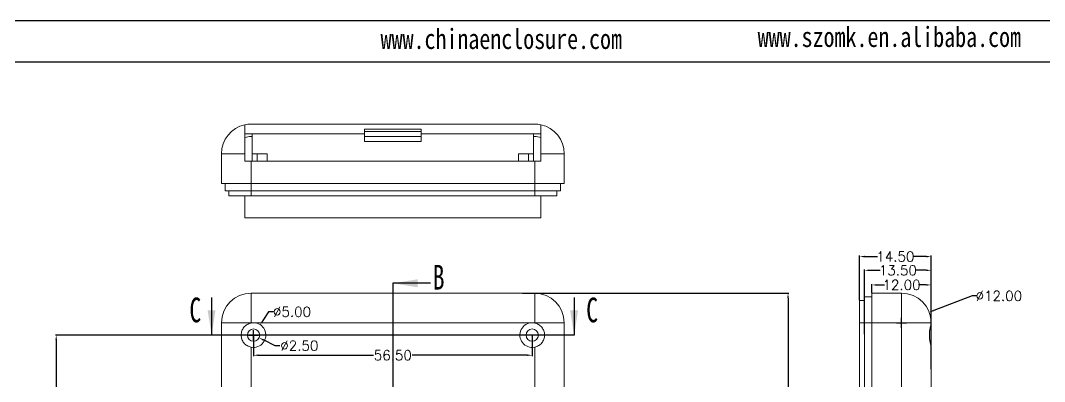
# Model space of a CAD drawing. Header units: inches. Extents: x 1209 to 2667, y 1126 to 1477.
# Drawn here: x 1317.7 to 1525.3, y 1403.6 to 1476.8 of the extents above; entities that cross this region are included whole.
import ezdxf

# ---------------------------------------------------------------- set-up
doc = ezdxf.new("R2010")
doc.units = ezdxf.units.IN
doc.header["$LTSCALE"] = 15
doc.linetypes.add('PHANTOM', pattern=[12.7, 6.35, -1.27, 1.27, -1.27, 1.27, -1.27])
doc.layers.add('文字', color=81, linetype='Continuous')
doc.styles.add('SLDTEXTSTYLE6', font='TXT', dxfattribs={"width": 0.7})
doc.styles.get("Standard").update_dxf_attribs({"font": 'txt', "bigfont": 'gbcbig.shx'})
doc.styles.add('宋体', font='', dxfattribs={"width": 0.8, "height": 3.5})
doc.styles.get('宋体').set_extended_font_data('SimSun')
doc.dimstyles.new('2.5', dxfattribs={"dimtxt": 2, "dimasz": 1, "dimexe": 0.18, "dimexo": 0.0625, "dimgap": 0.09, "dimtad": 0, "dimtih": 1, "dimtoh": 1, "dimzin": 0, "dimdsep": 46, "dimtxsty": 'Standard', "dimcen": 1, "dimadec": 0, "dimazin": 2, "dimtfac": 1, "dimtofl": 0, "dimtmove": 0, "dimatfit": 3, "dimfxl": 0, "dimtolj": 1, "dimtzin": 0, "dimarcsym": 0})

# ---------------------------------------------------------------- blocks, each defined once
blk = doc.blocks.new('*D84')
at = {"color": 0, "lineweight": -2, "transparency": 16777216}
for p, q in [((1419.52, 1421.55), (1473.51, 1421.55)), ((1473.33, 1420.55), (1473.33, 1355.64)), ((1473.33, 1288.55), (1473.33, 1353.46)), ((1422.03, 1287.55), (1473.51, 1287.55))]:
    blk.add_line(p, q, dxfattribs=at)
at = {"color": 0, "transparency": 16777216}
for points in [[(1473.16, 1420.55), (1473.5, 1420.55), (1473.33, 1421.55)], [(1473.16, 1288.55), (1473.5, 1288.55), (1473.33, 1287.55)]]:
    blk.add_solid(points, dxfattribs=at)
at = {"layer": 'Defpoints', "color": 0, "transparency": 16777216}
for p in [(1419.46, 1421.55), (1473.33, 1421.55), (1421.96, 1287.55)]:
    blk.add_point(p, dxfattribs=at)
at = {"color": 0, "transparency": 16777216, "insert": (1473.33, 1354.55), "char_height": 2, "attachment_point": 5}
blk.add_mtext('\\A1;134.00', dxfattribs=at)
blk = doc.blocks.new('*D94')
at = {"color": 0, "lineweight": -2, "transparency": 16777216}
for p, q in [((1364.96, 1412.99), (1364.96, 1408.79)), ((1421.46, 1412.99), (1421.46, 1408.79)), ((1365.96, 1408.97), (1389.29, 1408.97)), ((1420.46, 1408.97), (1397.14, 1408.97))]:
    blk.add_line(p, q, dxfattribs=at)
at = {"color": 0, "transparency": 16777216}
for points in [[(1365.96, 1409.14), (1365.96, 1408.81), (1364.96, 1408.97)], [(1420.46, 1409.14), (1420.46, 1408.81), (1421.46, 1408.97)]]:
    blk.add_solid(points, dxfattribs=at)
at = {"layer": 'Defpoints', "color": 0, "transparency": 16777216}
for p in [(1364.96, 1413.05), (1421.46, 1413.05), (1421.46, 1408.97)]:
    blk.add_point(p, dxfattribs=at)
at = {"color": 0, "transparency": 16777216, "insert": (1393.21, 1408.97), "char_height": 2, "attachment_point": 5}
blk.add_mtext('\\A1;56.50', dxfattribs=at)
blk = doc.blocks.new('*D109')
at = {"color": 0, "lineweight": -2, "transparency": 16777216}
for p, q in [((1364.9, 1413.05), (1324.79, 1413.05)), ((1324.97, 1412.05), (1324.97, 1351.39)), ((1324.97, 1288.55), (1324.97, 1349.21)), ((1380.3, 1287.55), (1324.79, 1287.55))]:
    blk.add_line(p, q, dxfattribs=at)
at = {"color": 0, "transparency": 16777216}
for points in [[(1324.8, 1412.05), (1325.13, 1412.05), (1324.97, 1413.05)], [(1324.8, 1288.55), (1325.13, 1288.55), (1324.97, 1287.55)]]:
    blk.add_solid(points, dxfattribs=at)
at = {"layer": 'Defpoints', "color": 0, "transparency": 16777216}
for p in [(1324.97, 1413.05), (1364.96, 1413.05), (1380.37, 1287.55)]:
    blk.add_point(p, dxfattribs=at)
at = {"color": 0, "transparency": 16777216, "insert": (1324.97, 1350.3), "char_height": 2, "attachment_point": 5}
blk.add_mtext('\\A1;125.50', dxfattribs=at)
blk = doc.blocks.new('*D110')
at = {"color": 0, "lineweight": -2, "transparency": 16777216}
for p, q in [((1368.02, 1417.77), (1366.87, 1415.99)), ((1369.02, 1417.77), (1368.02, 1417.77)), ((1364.96, 1412.05), (1364.96, 1414.05)), ((1363.96, 1413.05), (1365.96, 1413.05))]:
    blk.add_line(p, q, dxfattribs=at)
at = {"color": 0, "transparency": 16777216}
blk.add_solid([(1366.73, 1416.08), (1367.01, 1415.9), (1366.32, 1415.15)], dxfattribs=at)
at = {"layer": 'Defpoints', "color": 0, "transparency": 16777216}
for p in [(1366.32, 1415.15), (1363.61, 1410.95)]:
    blk.add_point(p, dxfattribs=at)
at = {"color": 0, "transparency": 16777216, "insert": (1372.77, 1417.77), "char_height": 2, "attachment_point": 5}
blk.add_mtext('\\A1;∅5.00', dxfattribs=at)
blk = doc.blocks.new('*D111')
at = {"color": 0, "lineweight": -2, "transparency": 16777216}
for p, q in [((1364.96, 1412.05), (1364.96, 1414.05)), ((1363.96, 1413.05), (1365.96, 1413.05)), ((1369.33, 1410.9), (1366.98, 1412.06)), ((1370.33, 1410.9), (1369.33, 1410.9))]:
    blk.add_line(p, q, dxfattribs=at)
at = {"color": 0, "transparency": 16777216}
blk.add_solid([(1367.06, 1412.21), (1366.91, 1411.91), (1366.09, 1412.5)], dxfattribs=at)
at = {"layer": 'Defpoints', "color": 0, "transparency": 16777216}
for p in [(1363.84, 1413.61), (1366.09, 1412.5)]:
    blk.add_point(p, dxfattribs=at)
at = {"color": 0, "transparency": 16777216, "insert": (1374.26, 1410.9), "char_height": 2, "attachment_point": 5}
blk.add_mtext('\\A1;∅2.50', dxfattribs=at)
blk = doc.blocks.new('*D115')
at = {"color": 0, "lineweight": -2, "transparency": 16777216}
for p, q in [((1487.84, 1420.12), (1487.84, 1429.15)), ((1488.84, 1428.97), (1491.5, 1428.97)), ((1501.34, 1428.97), (1498.68, 1428.97)), ((1502.34, 1409.49), (1502.34, 1429.15))]:
    blk.add_line(p, q, dxfattribs=at)
at = {"color": 0, "transparency": 16777216}
for points in [[(1488.84, 1429.13), (1488.84, 1428.8), (1487.84, 1428.97)], [(1501.34, 1429.13), (1501.34, 1428.8), (1502.34, 1428.97)]]:
    blk.add_solid(points, dxfattribs=at)
at = {"layer": 'Defpoints', "color": 0, "transparency": 16777216}
for p in [(1502.34, 1428.97), (1487.84, 1420.05), (1502.34, 1409.42)]:
    blk.add_point(p, dxfattribs=at)
at = {"color": 0, "transparency": 16777216, "insert": (1495.09, 1428.97), "char_height": 2, "attachment_point": 5}
blk.add_mtext('\\A1;14.50', dxfattribs=at)
blk = doc.blocks.new('*D116')
at = {"color": 0, "lineweight": -2, "transparency": 16777216}
for p, q in [((1490.34, 1421.62), (1490.34, 1423.4)), ((1491.34, 1423.22), (1492.91, 1423.22)), ((1501.34, 1423.22), (1499.76, 1423.22)), ((1502.34, 1409.55), (1502.34, 1423.4))]:
    blk.add_line(p, q, dxfattribs=at)
at = {"color": 0, "transparency": 16777216}
for points in [[(1491.34, 1423.38), (1491.34, 1423.05), (1490.34, 1423.22)], [(1501.34, 1423.38), (1501.34, 1423.05), (1502.34, 1423.22)]]:
    blk.add_solid(points, dxfattribs=at)
at = {"layer": 'Defpoints', "color": 0, "transparency": 16777216}
for p in [(1502.34, 1423.22), (1490.34, 1421.55), (1502.34, 1409.49)]:
    blk.add_point(p, dxfattribs=at)
at = {"color": 0, "transparency": 16777216, "insert": (1496.34, 1423.22), "char_height": 2, "attachment_point": 5}
blk.add_mtext('\\A1;12.00', dxfattribs=at)
blk = doc.blocks.new('*D117')
at = {"color": 0, "lineweight": -2, "transparency": 16777216}
for p, q in [((1488.84, 1413.25), (1488.84, 1426.36)), ((1502.34, 1406.18), (1502.34, 1426.36)), ((1489.84, 1426.18), (1492, 1426.18)), ((1501.34, 1426.18), (1499.18, 1426.18))]:
    blk.add_line(p, q, dxfattribs=at)
at = {"color": 0, "transparency": 16777216}
for points in [[(1489.84, 1426.35), (1489.84, 1426.02), (1488.84, 1426.18)], [(1501.34, 1426.35), (1501.34, 1426.02), (1502.34, 1426.18)]]:
    blk.add_solid(points, dxfattribs=at)
at = {"layer": 'Defpoints', "color": 0, "transparency": 16777216}
for p in [(1488.84, 1426.18), (1488.84, 1413.19), (1502.34, 1406.12)]:
    blk.add_point(p, dxfattribs=at)
at = {"color": 0, "transparency": 16777216, "insert": (1495.59, 1426.18), "char_height": 2, "attachment_point": 5}
blk.add_mtext('\\A1;13.50', dxfattribs=at)
blk = doc.blocks.new('*D189')
at = {"color": 0, "lineweight": -2, "transparency": 16777216}
for p, q in [((1510.65, 1420.99), (1502.88, 1418.04)), ((1511.65, 1420.99), (1510.65, 1420.99)), ((1496.34, 1414.55), (1496.34, 1416.55)), ((1495.34, 1415.55), (1497.34, 1415.55))]:
    blk.add_line(p, q, dxfattribs=at)
at = {"color": 0, "transparency": 16777216}
blk.add_solid([(1502.82, 1418.2), (1502.94, 1417.89), (1501.95, 1417.69)], dxfattribs=at)
at = {"layer": 'Defpoints', "color": 0, "transparency": 16777216}
for p in [(1501.95, 1417.69), (1490.73, 1413.42)]:
    blk.add_point(p, dxfattribs=at)
at = {"color": 0, "transparency": 16777216, "insert": (1516.07, 1420.99), "char_height": 2, "attachment_point": 5}
blk.add_mtext('\\A1;∅12.00', dxfattribs=at)

msp = doc.modelspace()

# ---------------------------------------------------------------- linework, layer by layer
for p, q in [((1209.355, 1476.808), (1705.984, 1476.808)), ((1222.205, 1468.448), (1697.623, 1468.448))]:
    msp.add_line(p, q)
at = {"color": 7, "linetype": 'Continuous', "lineweight": 15}
for p, q in [((1364.465, 1455.807), (1421.965, 1455.807)), ((1363.215, 1453.807), (1364.715, 1453.807)), ((1364.465, 1453.307), (1364.715, 1453.307)), ((1364.715, 1453.307), (1364.715, 1453.807)), ((1364.715, 1453.807), (1387.465, 1453.807)), ((1364.715, 1448.307), (1364.715, 1453.307)), ((1398.965, 1454.807), (1387.465, 1454.807)), ((1387.465, 1453.807), (1387.465, 1454.807)), ((1387.465, 1454.307), (1398.965, 1454.307)), ((1387.465, 1452.307), (1387.465, 1453.807)), ((1398.965, 1453.307), (1387.465, 1453.307)), ((1398.965, 1454.807), (1398.965, 1453.807)), ((1398.965, 1453.807), (1398.965, 1452.307)), ((1398.965, 1453.807), (1421.715, 1453.807)), ((1421.715, 1453.807), (1423.215, 1453.807)), ((1421.715, 1453.807), (1421.715, 1453.307)), ((1421.965, 1453.307), (1421.715, 1453.307)), ((1421.715, 1448.307), (1421.715, 1453.307)), ((1387.465, 1452.307), (1398.965, 1452.307)), ((1423.215, 1453.076), (1423.215, 1449.807)), ((1358.465, 1443.807), (1358.465, 1449.807)), ((1363.215, 1449.807), (1358.465, 1449.807)), ((1363.215, 1449.807), (1363.215, 1448.307)), ((1364.715, 1449.807), (1365.715, 1449.807)), ((1367.715, 1449.807), (1365.715, 1449.807)), ((1365.715, 1448.307), (1365.715, 1449.807)), ((1367.715, 1449.807), (1367.715, 1448.307)), ((1418.715, 1449.807), (1420.715, 1449.807)), ((1418.715, 1448.307), (1418.715, 1449.807)), ((1420.715, 1448.307), (1420.715, 1449.807)), ((1421.715, 1449.807), (1420.715, 1449.807)), ((1427.965, 1449.807), (1423.215, 1449.807)), ((1423.215, 1448.307), (1423.215, 1449.807)), ((1427.965, 1449.807), (1427.965, 1443.807)), ((1363.215, 1448.307), (1364.465, 1448.307)), ((1364.465, 1443.807), (1364.465, 1448.307)), ((1364.465, 1448.307), (1421.965, 1448.307)), ((1421.965, 1448.307), (1421.965, 1443.807)), ((1421.965, 1448.307), (1423.215, 1448.307)), ((1364.465, 1443.807), (1358.465, 1443.807)), ((1359.215, 1442.307), (1359.215, 1443.807)), ((1421.965, 1443.807), (1364.465, 1443.807)), ((1364.465, 1443.807), (1364.465, 1442.307)), ((1427.965, 1443.807), (1421.965, 1443.807)), ((1421.965, 1442.307), (1421.965, 1443.807)), ((1427.215, 1443.807), (1427.215, 1442.307)), ((1364.465, 1442.307), (1359.215, 1442.307)), ((1359.965, 1441.307), (1359.965, 1442.307)), ((1364.465, 1441.307), (1359.965, 1441.307)), ((1363.215, 1436.807), (1363.215, 1441.307)), ((1364.465, 1442.307), (1421.965, 1442.307)), ((1364.465, 1442.307), (1364.465, 1441.307)), ((1421.965, 1441.307), (1364.465, 1441.307)), ((1427.215, 1442.307), (1421.965, 1442.307)), ((1421.965, 1441.307), (1421.965, 1442.307)), ((1426.465, 1441.307), (1421.965, 1441.307)), ((1423.215, 1441.307), (1423.215, 1436.807)), ((1426.465, 1442.307), (1426.465, 1441.307)), ((1423.215, 1436.807), (1363.215, 1436.807)), ((1364.465, 1421.553), (1364.465, 1415.553)), ((1421.965, 1421.553), (1364.465, 1421.553)), ((1421.965, 1415.553), (1421.965, 1421.553)), ((1487.837, 1415.553), (1487.837, 1420.053)), ((1487.837, 1420.053), (1488.837, 1420.053)), ((1488.837, 1420.803), (1490.337, 1420.803)), ((1488.837, 1415.553), (1488.837, 1420.803)), ((1496.337, 1421.553), (1490.337, 1421.553)), ((1490.337, 1415.553), (1490.337, 1421.553)), ((1496.337, 1415.553), (1496.337, 1421.553)), ((1358.465, 1293.553), (1358.465, 1415.553)), ((1358.465, 1415.553), (1364.465, 1415.553)), ((1364.465, 1415.553), (1364.465, 1415.503)), ((1364.465, 1415.553), (1364.965, 1415.553)), ((1364.965, 1415.553), (1421.465, 1415.553)), ((1421.465, 1415.553), (1421.965, 1415.553)), ((1421.965, 1415.503), (1421.965, 1415.553)), ((1421.965, 1415.553), (1427.965, 1415.553)), ((1427.965, 1415.553), (1427.965, 1293.553)), ((1487.837, 1293.553), (1487.837, 1415.553)), ((1488.837, 1415.553), (1487.837, 1415.553)), ((1490.337, 1415.553), (1488.837, 1415.553)), ((1488.837, 1415.553), (1488.837, 1293.553)), ((1490.337, 1293.553), (1490.337, 1415.553)), ((1490.337, 1415.553), (1496.337, 1415.553)), ((1496.337, 1293.553), (1496.337, 1415.553)), ((1496.337, 1415.553), (1502.337, 1415.553)), ((1502.337, 1415.553), (1502.337, 1415.503)), ((1502.337, 1410.604), (1502.337, 1415.503)), ((1364.465, 1410.604), (1364.465, 1346.553)), ((1421.965, 1346.553), (1421.965, 1410.604)), ((1502.337, 1410.604), (1502.337, 1346.553))]:
    msp.add_line(p, q, dxfattribs=at)
at = {"color": 1, "linetype": 'PHANTOM', "lineweight": 30}
for p, q in [((1393.215, 1423.553), (1393.215, 1283.553)), ((1400.815, 1423.553), (1393.215, 1423.553)), ((1356.465, 1420.653), (1356.465, 1413.053)), ((1429.965, 1420.653), (1429.965, 1413.053)), ((1429.965, 1413.053), (1356.465, 1413.053))]:
    msp.add_line(p, q, dxfattribs=at)
at = {"color": 7, "linetype": 'Continuous', "lineweight": 15}
for centre in [(1364.965, 1413.053), (1421.465, 1413.053)]:
    msp.add_circle(centre, 1.25, dxfattribs=at)
for centre, radius, start, end in [((1364.465, 1449.807), 6, 102.0247, 180), ((1364.465, 1449.807), 6, 90, 102.0247), ((1421.965, 1449.807), 6, 77.9753, 90), ((1421.965, 1449.807), 6, 360, 77.9753), ((1364.465, 1449.807), 3.5, 90, 110.92483), ((1421.965, 1449.807), 3.5, 69.07517, 90), ((1364.465, 1415.553), 6, 90, 180), ((1421.965, 1415.553), 6, 0, 90), ((1496.337, 1415.553), 6, 0, 90), ((1364.965, 1413.053), 2.5, 90, 101.53696), ((1364.965, 1413.053), 2.5, 258.46304, 90), ((1421.465, 1413.053), 2.5, 90, 281.53696), ((1421.465, 1413.053), 2.5, 78.46304, 90)]:
    msp.add_arc(centre, radius, start, end, dxfattribs=at)
for points, knots in [([(1363.215, 1449.807), (1363.215, 1450.194), (1363.215, 1450.575), (1363.215, 1451.137), (1363.215, 1451.323), (1363.215, 1451.692), (1363.215, 1451.875), (1363.215, 1452.408), (1363.215, 1452.744), (1363.215, 1453.382), (1363.215, 1453.684), (1363.215, 1454.225), (1363.215, 1454.468), (1363.215, 1454.79), (1363.215, 1454.89), (1363.215, 1455.071), (1363.215, 1455.153), (1363.215, 1455.373), (1363.215, 1455.486), (1363.215, 1455.637), (1363.215, 1455.675), (1363.215, 1455.675)], [0, 0, 0, 0, 0.125, 0.125, 0.1875, 0.1875, 0.25, 0.25, 0.375, 0.375, 0.5, 0.5, 0.625, 0.625, 0.6875, 0.6875, 0.75, 0.75, 0.875, 0.875, 1, 1, 1, 1]), ([(1423.215, 1455.675), (1423.215, 1455.675), (1423.215, 1455.637), (1423.215, 1455.485), (1423.215, 1455.373), (1423.215, 1455.153), (1423.215, 1455.071), (1423.215, 1454.889), (1423.215, 1454.789), (1423.215, 1454.468), (1423.215, 1454.225), (1423.215, 1453.683), (1423.215, 1453.381), (1423.215, 1452.744), (1423.215, 1452.407), (1423.215, 1451.873), (1423.215, 1451.69), (1423.215, 1451.322), (1423.215, 1451.136), (1423.215, 1450.575), (1423.215, 1450.194), (1423.215, 1449.807)], [0, 0, 0, 0, 0.125, 0.125, 0.25, 0.25, 0.3125, 0.3125, 0.375, 0.375, 0.5, 0.5, 0.625, 0.625, 0.75, 0.75, 0.8125, 0.8125, 0.875, 0.875, 1, 1, 1, 1]), ([(1364.465, 1415.503), (1364.181, 1415.445), (1363.914, 1415.34), (1363.546, 1415.117), (1363.431, 1415.033), (1363.218, 1414.847), (1363.118, 1414.745), (1362.938, 1414.524), (1362.858, 1414.407), (1362.719, 1414.161), (1362.659, 1414.03), (1362.514, 1413.626), (1362.465, 1413.343), (1362.465, 1412.764), (1362.514, 1412.481), (1362.659, 1412.076), (1362.719, 1411.947), (1362.858, 1411.7), (1362.939, 1411.582), (1363.119, 1411.361), (1363.217, 1411.26), (1363.431, 1411.074), (1363.547, 1410.989), (1363.914, 1410.767), (1364.181, 1410.662), (1364.465, 1410.604)], [0, 0, 0, 0, 0.125, 0.125, 0.1875, 0.1875, 0.25, 0.25, 0.3125, 0.3125, 0.375, 0.375, 0.5, 0.5, 0.625, 0.625, 0.6875, 0.6875, 0.75, 0.75, 0.8125, 0.8125, 0.875, 0.875, 1, 1, 1, 1]), ([(1421.965, 1410.604), (1422.249, 1410.662), (1422.515, 1410.767), (1422.884, 1410.99), (1422.998, 1411.074), (1423.212, 1411.259), (1423.311, 1411.362), (1423.492, 1411.583), (1423.571, 1411.699), (1423.71, 1411.946), (1423.771, 1412.077), (1423.915, 1412.481), (1423.965, 1412.763), (1423.965, 1413.343), (1423.915, 1413.625), (1423.77, 1414.031), (1423.711, 1414.16), (1423.572, 1414.407), (1423.491, 1414.525), (1423.311, 1414.745), (1423.212, 1414.847), (1422.999, 1415.032), (1422.883, 1415.117), (1422.516, 1415.34), (1422.249, 1415.445), (1421.965, 1415.503)], [0, 0, 0, 0, 0.125, 0.125, 0.1875, 0.1875, 0.25, 0.25, 0.3125, 0.3125, 0.375, 0.375, 0.5, 0.5, 0.625, 0.625, 0.6875, 0.6875, 0.75, 0.75, 0.8125, 0.8125, 0.875, 0.875, 1, 1, 1, 1]), ([(1502.337, 1415.503), (1502.337, 1415.445), (1502.317, 1415.34), (1502.268, 1415.117), (1502.248, 1415.033), (1502.207, 1414.847), (1502.185, 1414.745), (1502.14, 1414.524), (1502.118, 1414.407), (1502.078, 1414.161), (1502.059, 1414.03), (1502.012, 1413.626), (1501.994, 1413.343), (1501.994, 1412.764), (1502.012, 1412.481), (1502.059, 1412.076), (1502.078, 1411.947), (1502.118, 1411.7), (1502.14, 1411.582), (1502.185, 1411.361), (1502.207, 1411.26), (1502.248, 1411.074), (1502.268, 1410.989), (1502.317, 1410.767), (1502.337, 1410.662), (1502.337, 1410.604)], [0, 0, 0, 0, 0.125, 0.125, 0.1875, 0.1875, 0.25, 0.25, 0.3125, 0.3125, 0.375, 0.375, 0.5, 0.5, 0.625, 0.625, 0.6875, 0.6875, 0.75, 0.75, 0.8125, 0.8125, 0.875, 0.875, 1, 1, 1, 1])]:
    msp.add_open_spline(points, degree=3, knots=knots, dxfattribs=at)
at = {"color": 1, "linetype": 'PHANTOM', "lineweight": 30}
for points in [[(1393.215, 1423.553), (1398.215, 1422.753), (1398.215, 1424.353)], [(1356.465, 1413.053), (1357.265, 1418.053), (1355.665, 1418.053)], [(1429.965, 1413.053), (1430.765, 1418.053), (1429.165, 1418.053)]]:
    msp.add_solid(points, dxfattribs=at)

# ---------------------------------------------------------------- texts
at = {"color": 7, "linetype": 'Continuous', "char_height": 5, "attachment_point": 1, "style": 'SLDTEXTSTYLE6'}
for s, insert in [('B', (1401.313, 1427.279)), ('C', (1351.97, 1420.653)), ('C', (1432.42, 1420.653))]:
    msp.add_mtext(s, dxfattribs=dict(at, insert=insert))
at = {"layer": '文字', "color": 0, "char_height": 4.08748, "width": 71.81311, "attachment_point": 1, "style": '宋体'}
for s, insert in [('www.chinaenclosure.com', (1390.728, 1475.123)), ('www.szomk.en.alibaba.com', (1467.181, 1475.528))]:
    msp.add_mtext(s, dxfattribs=dict(at, insert=insert))

# ---------------------------------------------------------------- dimensions: what is measured, and where the dimension line sits
for base, p1, p2, picture, middle in [((1502.337, 1428.966), (1487.837, 1420.053), (1502.337, 1409.424), '*D115', (1495.087, 1428.966)), ((1488.837, 1426.183), (1502.337, 1406.122), (1488.837, 1413.187), '*D117', (1495.587, 1426.183)), ((1502.337, 1423.218), (1490.337, 1421.553), (1502.337, 1409.487), '*D116', (1496.337, 1423.218)), ((1421.465, 1408.973), (1364.965, 1413.053), (1421.465, 1413.053), '*D94', (1393.215, 1408.973))]:
    dim = msp.add_linear_dim(base=base, p1=p1, p2=p2, dimstyle='2.5')
    dim.commit()
    dim.dimension.update_dxf_attribs({"geometry": picture, "text_midpoint": middle})
for p1, p2, picture, middle in [((1490.729, 1413.421), (1501.945, 1417.686), '*D189', (1516.07, 1420.994)), ((1363.606, 1410.955), (1366.323, 1415.152), '*D110', (1372.773, 1417.767)), ((1363.844, 1413.607), (1366.086, 1412.5), '*D111', (1374.256, 1410.896))]:
    dim = msp.add_diameter_dim_2p(p1=p1, p2=p2, dimstyle='2.5')
    dim.commit()
    dim.dimension.update_dxf_attribs({"geometry": picture, "text_midpoint": middle, "dimtype": 163})
dim = msp.add_linear_dim(base=(1473.33, 1421.553), p1=(1421.965, 1287.553), p2=(1419.458, 1421.553), angle=90, dimstyle='2.5')
dim.commit()
dim.dimension.update_dxf_attribs({"geometry": '*D84', "text_midpoint": (1473.33, 1354.553), "dimtype": 160})
dim = msp.add_linear_dim(base=(1324.966, 1413.053), p1=(1380.367, 1287.553), p2=(1364.965, 1413.053), angle=90, dimstyle='2.5')
dim.commit()
dim.dimension.update_dxf_attribs({"geometry": '*D109', "text_midpoint": (1324.966, 1350.303)})

doc.saveas('drawing.dxf')
